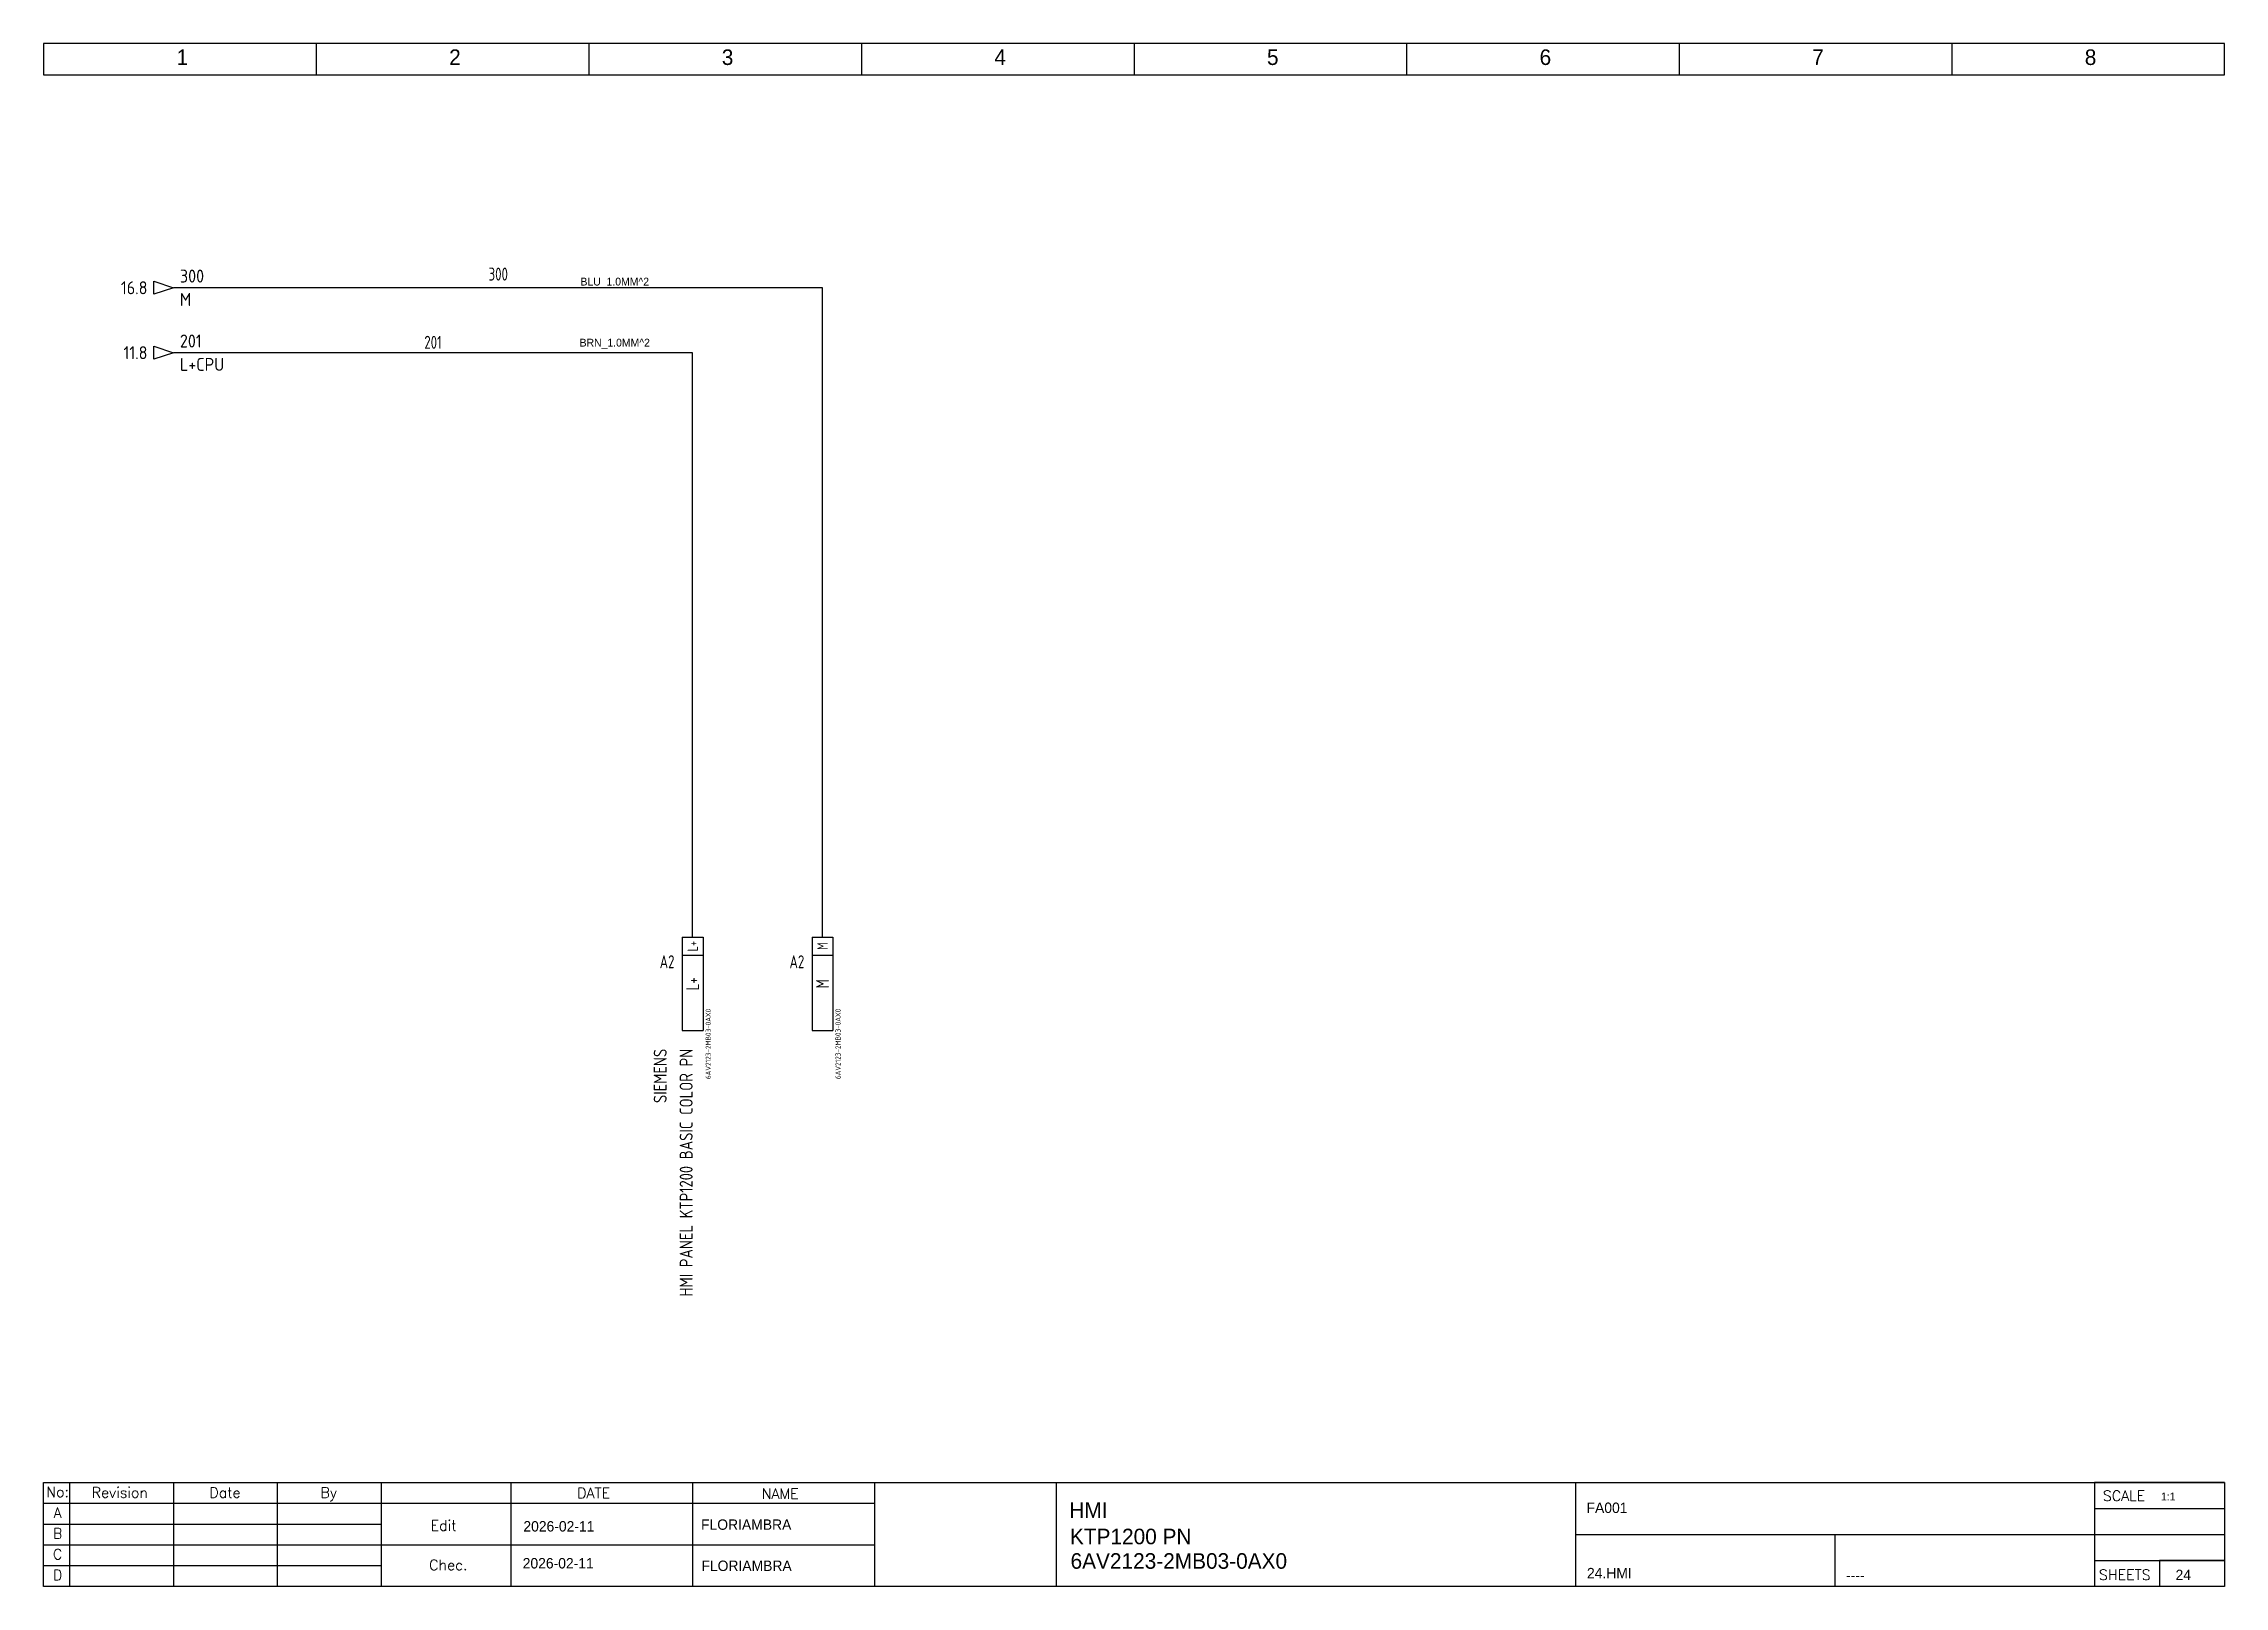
# Model space of a CAD drawing. Header units: millimetres. Extents: x 0 to 420, y 0 to 297.
import ezdxf
from ezdxf.enums import TextEntityAlignment as Align

# ---------------------------------------------------------------- set-up
doc = ezdxf.new("R2010")
doc.units = ezdxf.units.MM
doc.header["$LTSCALE"] = 6
for name, color, linetype in [('025', 1, 'Continuous'), ('05', 6, 'Continuous'), ('BLU_1.0mm^2', 5, 'Continuous'), ('BRN_1.0mm^2', 14, 'Continuous'), ('DESC', 1, 'Continuous'), ('LOC', 8, 'Continuous'), ('MISC', 2, 'Continuous'), ('SYMS', 7, 'Continuous'), ('TAGS', 51, 'Continuous'), ('TERMS', 4, 'Continuous'), ('WIRENO', 70, 'Continuous'), ('WIREREF_DEST', 61, 'Continuous'), ('XREF', 7, 'Continuous')]:
    doc.layers.add(name, color=color, linetype=linetype)
doc.styles.add('WD', font='romans.shx')
doc.styles.add('WD_IEC', font='ISOCP2.shx', dxfattribs={"width": 0.9, "height": 4})

# ---------------------------------------------------------------- blocks, each defined once
blk = doc.blocks.new('IEC_tblock_a3_floriambra')
at = {"layer": '05'}
for p, q in [((-840, 0), (-840, 20)), ((-840, 0), (-840, 20)), ((-840, 20), (-420, 20)), ((-835, 20), (-835, 0)), ((-815, 20), (-815, 0)), ((-795, 20), (-795, 0)), ((-775, 20), (-775, 0)), ((-750, 20), (-750, 0)), ((-715, 20), (-715, 0)), ((-680, 20), (-680, 0)), ((-645, 20), (-645, 0)), ((-545, 20), (-545, 0)), ((-420, 20), (-445, 20)), ((-445, 20), (-445, 0)), ((-445, 20), (-445, 15)), ((-420, 20), (-420, 0)), ((-840, 16), (-775, 16)), ((-775, 16), (-680, 16)), ((-445, 15), (-420, 15)), ((-840, 12), (-775, 12)), ((-545, 10), (-445, 10)), ((-495, 10), (-495, 0)), ((-445, 10), (-420, 10)), ((-840, 8), (-775, 8)), ((-775, 8), (-680, 8)), ((-445, 5), (-420, 5)), ((-420, 5), (-432.5, 5)), ((-432.5, 5), (-432.5, 0)), ((-840, 4), (-775, 4)), ((-420, 0), (-840, 0))]:
    blk.add_line(p, q, dxfattribs=at)
at = {"flags": 4}
for tag, p, height in [('SCALA', (-432.21, 16.54), 1.5), ('AUTHOR', (-713.38, 10.89), 2), ('DESCRIPT_PROYECT', (-642.46, 13.18), 3), ('CODIGO_PROYECT', (-542.84, 14.13), 2), ('INSTALACION', (-441.74, 11.01), 2), ('FECHA_CREA', (-747.6, 10.56), 2), ('DESCRIPCION_1', (-642.34, 8.1), 3), ('LOCALIZACION', (-441.61, 6.6), 2), ('FECHA_EDIT', (-747.73, 3.45), 2), ('REVISADO', (-713.31, 2.96), 2), ('DESCRIPCION_2', (-642.22, 3.39), 3), ('ARCHIVO', (-542.76, 1.55), 2), ('COMENTARIO', (-492.87, 1.14), 2), ('PAG', (-429.4, 1.2), 2)]:
    blk.add_attdef(tag, p, '', height=height, dxfattribs=at)
at = {"layer": '025', "style": 'WD'}
for s, p in [('No:', (-837.31, 17.19)), ('Revision', (-825.33, 17.07)), ('Date', (-805.08, 17.05)), ('By', (-785.09, 17.06)), ('NAME', (-698.14, 16.82)), ('SCALE', (-439.33, 16.45)), ('A', (-837.31, 13.19)), ('B', (-837.31, 9.19)), ('C', (-837.31, 5.19)), ('D', (-837.31, 1.19))]:
    blk.add_text(s, height=2, dxfattribs=at).set_placement(p, align=Align.CENTER)
for s, p in [('DATE', (-737.24, 16.98)), ('Edit', (-765.46, 10.72)), ('Chec.', (-765.74, 3.12)), ('SHEETS', (-444.15, 1.23))]:
    blk.add_text(s, height=2, dxfattribs=at).set_placement(p)
blk = doc.blocks.new('PLCIOI3V')
for p, q in [((-2, 0), (-2, -18)), ((-2, 0), (2, 0)), ((2, 0), (2, -18)), ((-2, -3.5), (2, -3.5)), ((-2, -18), (2, -18))]:
    blk.add_line(p, q)
at = {"style": 'WD_IEC', "width": 0.9}
blk.add_attdef('TERMDESC01', text='', height=2, rotation=90, dxfattribs=at).set_placement((2.25, 1), align=Align.TOP_LEFT)
at = {"style": 'WD_IEC', "width": 0.8}
for tag, p in [('INST', (-3.5, -2.5)), ('LOC', (-3.5, -6))]:
    blk.add_attdef(tag, text='', height=2.5, dxfattribs=at).set_placement(p, align=Align.RIGHT)
for tag, height, p in [('TERM01', 2, (0, -1.75)), ('TAGA01', 2.5, (0, -9))]:
    blk.add_attdef(tag, text='', height=height, rotation=90, dxfattribs=at).set_placement(p, align=Align.MIDDLE)
at = {"style": 'WD_IEC', "flags": 1}
for tag, height, p in [('X2TERM01', 0.25, (0, 0)), ('TAG2', 1, (-3, -9.5))]:
    blk.add_attdef(tag, text='', height=height, rotation=90, dxfattribs=at).set_placement(p, align=Align.RIGHT)
at = {"linetype": 'Continuous', "style": 'WD_IEC', "flags": 9}
for tag, p in [('ASSYCODE', (-2.39, -10.18)), ('FAMILY', (-2.39, -16.68))]:
    blk.add_attdef(tag, text='', height=0.16, rotation=90, dxfattribs=at).set_placement(p, align=Align.CENTER)
at = {"style": 'WD_IEC', "width": 0.9}
for tag, height, p in [('DESCC01', 1, (3.5, -13.81)), ('DESCA01', 2.5, (0.5, -21.5)), ('DESCB01', 2.5, (3.5, -21.5)), ('DESCD01', 2.5, (6.5, -21.5)), ('DESCE01', 2.5, (9.5, -21.5))]:
    blk.add_attdef(tag, text='', height=height, rotation=90, dxfattribs=at).set_placement(p, align=Align.RIGHT)
blk = doc.blocks.new('HA1D3')
blk.add_lwpolyline([(0, 0), (-3.75, -1.25), (-3.75, 1.25)], close=True)
at = {"style": 'WD_IEC'}
blk.add_attdef('XREF', text='', height=2.5, dxfattribs=at).set_placement((-5, 0), align=Align.MIDDLE_RIGHT)
at = {"style": 'WD_IEC', "flags": 1}
blk.add_attdef('SIGCODE', text='', height=1, dxfattribs=at).set_placement((-2.5, 1.8), align=Align.RIGHT)
at = {"style": 'WD_IEC'}
for tag, p, height, flags in [('X1TERM01', (0, 0), 0.32, 1), ('WIRENO', (1.25, 1), 2.5, 8)]:
    blk.add_attdef(tag, p, '', height=height, dxfattribs=dict(at, flags=flags))
blk.add_attdef('DESC1', text='', height=2.5, dxfattribs=at).set_placement((1.25, -1), align=Align.TOP_LEFT)
blk = doc.blocks.new('WD_WNH')
at = {"linetype": 'Continuous', "style": 'WD_IEC', "width": 0.8}
blk.add_attdef('WIRENO', text='', height=2.5, dxfattribs=at).set_placement((0, 0.75), align=Align.CENTER)
at = {"style": 'WD_IEC', "flags": 1}
for tag, p in [('W08USER', (0, 0.375)), ('W04USER', (0, 0.875)), ('W05USER', (0, 0.75)), ('W09USER', (0, 0.25)), ('W03USER', (0, 1)), ('W06USER', (0, 0.625)), ('W07USER', (0, 0.5)), ('W02USER', (0, 1.125)), ('W01USER', (0, 1.25)), ('W10USER', (0, 0.125))]:
    blk.add_attdef(tag, text='', height=0.08, dxfattribs=at).set_placement(p, align=Align.CENTER)

msp = doc.modelspace()

# ---------------------------------------------------------------- linework, layer by layer
at = {"layer": '05'}
for p, q in [((0, 297), (0, 291)), ((420, 297), (0, 297)), ((52.5, 297), (52.5, 291)), ((105, 297), (105, 291)), ((157.5, 297), (157.5, 291)), ((210, 297), (210, 291)), ((262.5, 297), (262.5, 291)), ((315, 297), (315, 291)), ((367.5, 297), (367.5, 291)), ((420, 291), (420, 297)), ((0, 291), (420, 291))]:
    msp.add_line(p, q, dxfattribs=at)
at = {"layer": 'BLU_1.0mm^2'}
for p, q in [((150, 250), (25, 250)), ((150, 125), (150, 250))]:
    msp.add_line(p, q, dxfattribs=at)
at = {"layer": 'BRN_1.0mm^2'}
for p, q in [((125, 237.5), (25, 237.5)), ((125, 125), (125, 237.5))]:
    msp.add_line(p, q, dxfattribs=at)

# ---------------------------------------------------------------- block references
ref = msp.add_blockref('IEC_tblock_a3_floriambra', (840, 0))
ref.add_attrib('FECHA_EDIT', '2026-02-11', (92.27, 3.45), dxfattribs={"height": 2})
ref.add_attrib('FECHA_CREA', '2026-02-11', (92.4, 10.56), dxfattribs={"height": 2})
ref.add_attrib('REVISADO', 'FLORIAMBRA', (126.69, 2.96), dxfattribs={"height": 2})
ref.add_attrib('AUTHOR', 'FLORIAMBRA', (126.62, 10.89), dxfattribs={"height": 2})
ref.add_attrib('DESCRIPCION_2', '6AV2123-2MB03-0AX0', (197.78, 3.39), dxfattribs={"height": 3})
ref.add_attrib('DESCRIPCION_1', 'KTP1200 PN', (197.66, 8.1), dxfattribs={"height": 3})
ref.add_attrib('DESCRIPT_PROYECT', 'HMI', (197.54, 13.18), dxfattribs={"height": 3})
ref.add_attrib('CODIGO_PROYECT', 'FA001', (297.16, 14.13), dxfattribs={"height": 2})
ref.add_attrib('ARCHIVO', '24.HMI', (297.24, 1.55), dxfattribs={"height": 2})
ref.add_attrib('COMENTARIO', '----', (347.13, 1.14), dxfattribs={"height": 2})
ref.add_attrib('PAG', '24', (410.6, 1.2), dxfattribs={"height": 2})
ref.add_attrib('SCALA', '1:1', (407.79, 16.54), dxfattribs={"height": 1.5})
at = {"layer": 'SYMS'}
ref = msp.add_blockref('HA1D3', (25, 250), dxfattribs=at)
ref.add_attrib('XREF', '16.8', dxfattribs={"layer": 'XREF', "height": 2.5, "style": 'WD_IEC'}).set_placement((20, 250), align=Align.MIDDLE_RIGHT)
ref.add_attrib('DESC1', 'M', dxfattribs={"layer": 'DESC', "height": 2.5, "style": 'WD_IEC'}).set_placement((26.25, 249), align=Align.TOP_LEFT)
ref.add_attrib('WIRENO', '300', (26.25, 251), dxfattribs={"layer": 'WIREREF_DEST', "height": 2.5, "style": 'WD_IEC', "flags": 8})
ref = msp.add_blockref('HA1D3', (25, 237.5), dxfattribs=at)
ref.add_attrib('XREF', '11.8', dxfattribs={"layer": 'XREF', "height": 2.5, "style": 'WD_IEC'}).set_placement((20, 237.5), align=Align.MIDDLE_RIGHT)
ref.add_attrib('DESC1', 'L+CPU', dxfattribs={"layer": 'DESC', "height": 2.5, "style": 'WD_IEC'}).set_placement((26.25, 236.5), align=Align.TOP_LEFT)
ref.add_attrib('WIRENO', '201', (26.25, 238.5), dxfattribs={"layer": 'WIREREF_DEST', "height": 2.5, "style": 'WD_IEC', "flags": 8})
ref = msp.add_blockref('PLCIOI3V', (125, 125), dxfattribs=at)
ref.add_attrib('DESCC01', ' 6AV2123-2MB03-0AX0', dxfattribs={"layer": 'DESC', "height": 1, "rotation": 90, "style": 'WD_IEC', "width": 0.9}).set_placement((128.5, 111.19), align=Align.RIGHT)
ref.add_attrib('LOC', 'A2', dxfattribs={"layer": 'LOC', "height": 2.5, "style": 'WD_IEC', "width": 0.8}).set_placement((121.5, 119), align=Align.RIGHT)
ref.add_attrib('DESCA01', 'SIEMENS', dxfattribs={"layer": 'DESC', "height": 2.5, "rotation": 90, "style": 'WD_IEC', "width": 0.9}).set_placement((120, 103.5), align=Align.RIGHT)
ref.add_attrib('DESCB01', 'HMI PANEL KTP1200 BASIC COLOR PN', dxfattribs={"layer": 'DESC', "height": 2.5, "rotation": 90, "style": 'WD_IEC', "width": 0.9}).set_placement((125, 103.5), align=Align.RIGHT)
ref.add_attrib('TAGA01', 'L+', dxfattribs={"layer": 'TAGS', "height": 2.5, "rotation": 90, "style": 'WD_IEC', "width": 0.8}).set_placement((125, 116), align=Align.MIDDLE)
ref.add_attrib('TERM01', 'L+', dxfattribs={"layer": 'TERMS', "height": 2, "rotation": 90, "style": 'WD_IEC', "width": 0.8}).set_placement((125, 123.25), align=Align.MIDDLE)
ref = msp.add_blockref('PLCIOI3V', (150, 125), dxfattribs=at)
ref.add_attrib('DESCC01', ' 6AV2123-2MB03-0AX0', dxfattribs={"layer": 'DESC', "height": 1, "rotation": 90, "style": 'WD_IEC', "width": 0.9}).set_placement((153.5, 111.19), align=Align.RIGHT)
ref.add_attrib('LOC', 'A2', dxfattribs={"layer": 'LOC', "height": 2.5, "style": 'WD_IEC', "width": 0.8}).set_placement((146.5, 119), align=Align.RIGHT)
ref.add_attrib('TAGA01', 'M', dxfattribs={"layer": 'TAGS', "height": 2.5, "rotation": 90, "style": 'WD_IEC', "width": 0.8}).set_placement((150, 116), align=Align.MIDDLE)
ref.add_attrib('TERM01', 'M', dxfattribs={"layer": 'TERMS', "height": 2, "rotation": 90, "style": 'WD_IEC', "width": 0.8}).set_placement((150, 123.25), align=Align.MIDDLE)
at = {"layer": 'WIRENO'}
ref = msp.add_blockref('WD_WNH', (87.5, 250), dxfattribs=at)
ref.add_attrib('WIRENO', '300', dxfattribs={"linetype": 'Continuous', "height": 2.5, "style": 'WD_IEC', "width": 0.8}).set_placement((87.56, 251.38), align=Align.CENTER)
ref = msp.add_blockref('WD_WNH', (75, 237.5), dxfattribs=at)
ref.add_attrib('WIRENO', '201', dxfattribs={"linetype": 'Continuous', "height": 2.5, "style": 'WD_IEC', "width": 0.8}).set_placement((75, 238.25), align=Align.CENTER)

# ---------------------------------------------------------------- texts
at = {"layer": '05', "char_height": 3, "attachment_point": 1}
for s, insert in [('1', (25.61, 295.89)), ('2', (78.11, 295.89)), ('3', (130.61, 295.89)), ('4', (183.11, 295.89)), ('5', (235.61, 295.89)), ('6', (288.11, 295.89)), ('7', (340.61, 295.89)), ('8', (393.11, 295.89))]:
    msp.add_mtext_dynamic_manual_height_columns(s, width=14.5619, gutter_width=12.5, heights=[0], dxfattribs=dict(at, insert=insert))
at = {"layer": 'MISC', "char_height": 1.5, "attachment_point": 8}
for s, insert in [('\\W1;BLU_1.0MM^ 2', (110, 250)), ('\\W1;BRN_1.0MM^ 2', (110, 238.25))]:
    msp.add_mtext(s, dxfattribs=dict(at, insert=insert))

doc.saveas('drawing.dxf')
